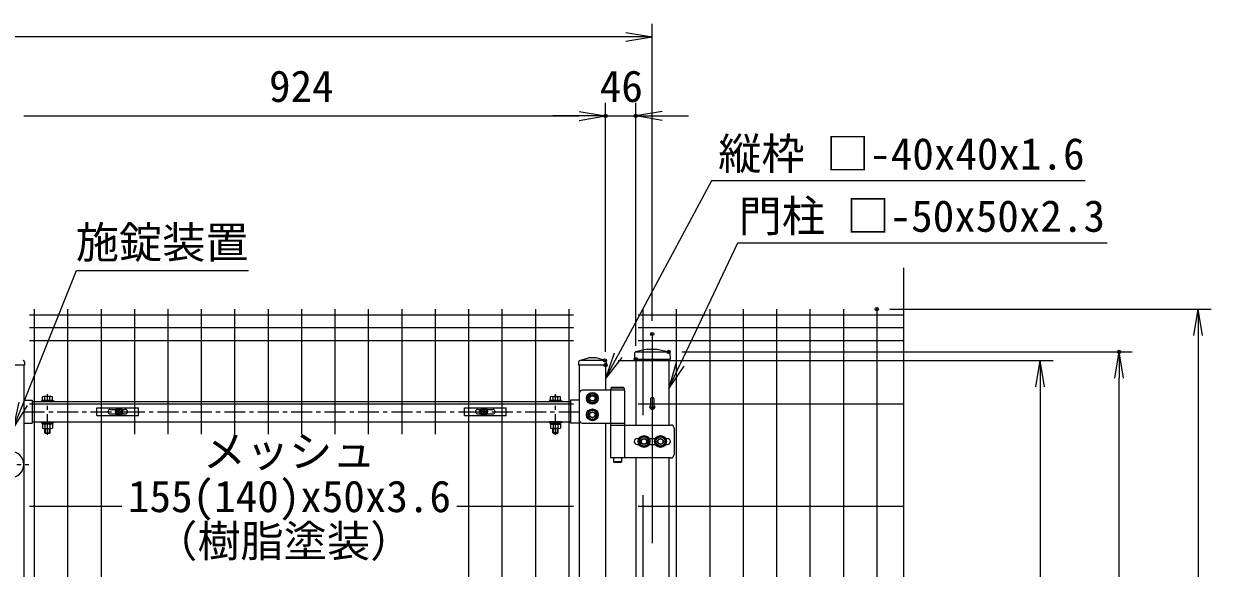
# Model space of a CAD drawing. Units: millimetres, scale not verified. Extents: x -4200 to 4200, y -2970 to 2970.
# Drawn here: x 1241 to 3045, y 284 to 1111 of the extents above; entities that cross this region are included whole.
import ezdxf
from ezdxf.enums import TextEntityAlignment as Align

# ---------------------------------------------------------------- set-up
doc = ezdxf.new("R2010")
doc.units = ezdxf.units.MM
doc.header["$LTSCALE"] = 10
doc.header["$PDMODE"] = 32
doc.header["$PDSIZE"] = 5
doc.linetypes.add('USER1', pattern=[50.8, 31.75, -6.35, 6.35, -6.35])
for name, color, linetype, lineweight in [('0-0_D-STR-TXT', 7, 'Continuous', 13), ('0-1_D-STR3', 3, 'Continuous', 13), ('0-3_D-BMK', 2, 'USER1', 13), ('0-4_D-STR1', 1, 'Continuous', 25), ('0-5_D-STR-DIM', 7, 'Continuous', 13), ('0-6_0', 7, 'Continuous', 25), ('0-7_Defpoints', 6, 'Continuous', 25), ('0-9_D-STR2', 7, 'Continuous', 13)]:
    doc.layers.add(name, color=color, linetype=linetype, lineweight=lineweight)
doc.styles.add('ＭＳ ゴシック', font='')
doc.styles.get('ＭＳ ゴシック').set_extended_font_data('MS Gothic')

# ---------------------------------------------------------------- blocks, each defined once
blk = doc.blocks.new('_Open')
at = {"layer": '0-6_0'}
blk.add_line((-10, 1.667), (0, 0), dxfattribs=at)
blk.add_lwpolyline([(-10, -1.667), (0, 0), (-10, 0)], dxfattribs=at)
blk = doc.blocks.new('U6')
at = {"layer": '0-1_D-STR3'}
for p, q in [((19330, 7770), (18690, 7770)), ((19114, 7770), (19114, 7270)), ((19322, 7800), (19122, 7800)), ((19322, 7770), (19122, 7770)), ((19312, 7810), (19132, 7810)), ((19330, 7770), (19330, 7270)), ((10470, 7613.5), (10470, 7597.5)), ((10470, 7613.5), (10650, 7613.5)), ((10470, 7597.5), (10650, 7597.5)), ((10485, 7613.5), (10485, 7668)), ((10635, 7613.5), (10485, 7613.5)), ((10616.3, 7673.5), (10503.8, 7673.5)), ((10522.5, 7613.5), (10522.5, 7668)), ((10597.5, 7613.5), (10597.5, 7668)), ((10635, 7613.5), (10635, 7668)), ((10650, 7613.5), (10650, 7597.5)), ((18190, 7613.5), (18190, 7597.5)), ((18370, 7613.5), (18190, 7613.5)), ((18370, 7597.5), (18190, 7597.5)), ((18205, 7613.5), (18205, 7668)), ((18205, 7613.5), (18355, 7613.5)), ((18223.7, 7673.5), (18336.2, 7673.5)), ((18242.5, 7613.5), (18242.5, 7668)), ((18317.5, 7613.5), (18317.5, 7668)), ((18355, 7613.5), (18355, 7668)), ((18370, 7613.5), (18370, 7597.5)), ((18640, 7720), (18640, 7320)), ((10470, 7287.5), (10470, 7271.5)), ((10470, 7287.5), (10650, 7287.5)), ((10470, 7271.5), (10650, 7271.5)), ((10485, 7251.5), (10485, 7192)), ((10522.5, 7251.5), (10522.5, 7192)), ((10563.8, 7251.5), (10552.2, 7271.5)), ((10570.7, 7251.5), (10559.2, 7271.5)), ((10597.5, 7251.5), (10597.5, 7192)), ((10635, 7251.5), (10635, 7192)), ((10650, 7287.5), (10650, 7271.5)), ((18190, 7287.5), (18190, 7271.5)), ((18370, 7287.5), (18190, 7287.5)), ((18370, 7271.5), (18190, 7271.5)), ((18205, 7251.5), (18205, 7192)), ((18242.5, 7251.5), (18242.5, 7192)), ((18269.3, 7251.5), (18280.9, 7271.5)), ((18276.2, 7251.5), (18287.8, 7271.5)), ((18317.5, 7251.5), (18317.5, 7192)), ((18355, 7251.5), (18355, 7192)), ((18370, 7287.5), (18370, 7271.5)), ((18690, 7270), (19330, 7270)), ((19114, 7240), (20034, 7240)), ((19114, 7240), (19114, 6740)), ((19117, 7270), (19327, 7270)), ((19327, 7270), (19327, 7240)), ((19330, 7240), (19330, 6740)), ((10503.8, 7186.5), (10616.3, 7186.5)), ((10520, 7123.5), (10520, 7186.5)), ((10520, 7123.5), (10530, 7113.5)), ((10520, 7123.5), (10600, 7123.5)), ((10530, 7113.5), (10530, 7186.5)), ((10590, 7113.5), (10530, 7113.5)), ((10590, 7113.5), (10590, 7186.5)), ((10590, 7113.5), (10600, 7123.5)), ((10600, 7123.5), (10600, 7186.5)), ((18336.2, 7186.5), (18223.7, 7186.5)), ((18240, 7123.5), (18240, 7186.5)), ((18250, 7113.5), (18240, 7123.5)), ((18320, 7123.5), (18240, 7123.5)), ((18250, 7113.5), (18250, 7186.5)), ((18250, 7113.5), (18310, 7113.5)), ((18310, 7113.5), (18310, 7186.5)), ((18320, 7123.5), (18310, 7113.5)), ((18320, 7123.5), (18320, 7186.5)), ((20084, 7190), (20084, 6790)), ((19475, 6990), (19475.1, 6990)), ((19520, 7035), (19547.1, 7035)), ((19520, 6945), (19547.1, 6945)), ((19702.9, 7035), (19797.1, 7035)), ((19702.9, 6945), (19797.1, 6945)), ((19952.9, 7035), (19980, 7035)), ((19952.9, 6945), (19980, 6945)), ((20025, 6990), (20025.1, 6990)), ((20034, 6740), (19114, 6740)), ((19162, 6740), (19162, 6680)), ((19172, 6670), (19162, 6680)), ((19282, 6680), (19162, 6680)), ((19272, 6670), (19282, 6680)), ((19282, 6740), (19282, 6680)), ((19272, 6670), (19172, 6670))]:
    blk.add_line(p, q, dxfattribs=at)
for points in [[(19132, 7810), (19122, 7800), (19122, 7770)], [(19312, 7810), (19322, 7800), (19322, 7770)], [(10637, 7251.5), (10483, 7251.5), (10483, 7271.5)], [(10637, 7251.5), (10637, 7271.5), (10483, 7271.5)], [(18203, 7251.5), (18357, 7251.5), (18357, 7271.5)], [(18203, 7251.5), (18203, 7271.5), (18357, 7271.5)], [(19117, 7270), (19117, 7240), (19327, 7240)]]:
    blk.add_lwpolyline(points, dxfattribs=at)
for points in [[(18840, 7726), (18769.9, 7685.5), (18769.9, 7604.5), (18840, 7564), (18910.2, 7604.5), (18910.2, 7685.5)], [(18840, 7476), (18769.9, 7435.5), (18769.9, 7354.5), (18840, 7314), (18910.2, 7354.5), (18910.2, 7435.5)], [(19625, 7071), (19554.9, 7030.5), (19554.9, 6949.5), (19625, 6909), (19695.2, 6949.5), (19695.2, 7030.5)], [(19875, 7071), (19804.9, 7030.5), (19804.9, 6949.5), (19875, 6909), (19945.2, 6949.5), (19945.2, 7030.5)]]:
    blk.add_lwpolyline(points, close=True, dxfattribs=at)
for centre, radius in [((18840, 7645), 90), ((18840, 7645), 70.3), ((18840, 7645), 45), ((18840, 7645), 40), ((18840, 7395), 90), ((18840, 7395), 70.3), ((18840, 7395), 45), ((18840, 7395), 40), ((19625, 6990), 90), ((19625, 6990), 70.3), ((19875, 6990), 90), ((19875, 6990), 70.3), ((19625, 6990), 45), ((19625, 6990), 40), ((19875, 6990), 45), ((19875, 6990), 40)]:
    blk.add_circle(centre, radius, dxfattribs=at)
for centre, radius, start, end in [((18690, 7720), 50, 90, 180), ((10503.8, 7639), 34.5, 57.13278, 122.86722), ((10560, 7543.6), 129.9, 73.22135, 106.77865), ((10616.3, 7639), 34.5, 57.13278, 122.86722), ((18223.7, 7639), 34.5, 57.13278, 122.86722), ((18280, 7543.6), 129.9, 73.22135, 106.77865), ((18336.2, 7639), 34.5, 57.13278, 122.86722), ((18690, 7320), 50, 180, 270), ((20034, 7190), 50, 0, 90), ((10503.8, 7221), 34.5, 237.13278, 302.86722), ((10560, 7316.4), 129.9, 253.22135, 286.77865), ((10616.3, 7221), 34.5, 237.13278, 302.86722), ((18223.7, 7221), 34.5, 237.13278, 302.86722), ((18280, 7316.4), 129.9, 253.22135, 286.77865), ((18336.2, 7221), 34.5, 237.13278, 302.86722), ((19520, 6990), 45, 90, 180), ((19520, 6990), 45, 180, 270), ((19980, 6990), 45, 0, 90), ((19980, 6990), 45, 270, 0), ((10000, 6640), 200, 270, 89.99983), ((20034, 6790), 50, 270, 0)]:
    blk.add_arc(centre, radius, start, end, dxfattribs=at)
at = {"layer": '0-3_D-BMK'}
for p, q in [((10560, 7089), (10560, 7709.9)), ((18280, 7089), (18280, 7709.9)), ((10200, 7442.5), (18640, 7442.5)), ((9207.9, 6640), (10278.4, 6640))]:
    blk.add_line(p, q, dxfattribs=at)
at = {"layer": '0-4_D-STR1'}
for p, q in [((10210, 8150), (9790, 8150)), ((10200, 8150), (10200, 300)), ((10210, 8196), (10210, 8150)), ((18630, 8196), (18630, 8150)), ((19050, 8150), (18630, 8150)), ((18640, 8150), (18640, 300)), ((18646.9, 8218.9), (18780, 8260)), ((19029.6, 8220), (18654, 8220)), ((18900, 8260), (18780, 8260)), ((19033.1, 8218.9), (18900, 8260)), ((19040, 8150), (19040, 7770)), ((19050, 8196), (19050, 8150)), ((10200, 7617.5), (10330, 7617.5)), ((10330, 7617.5), (10330, 7267.5)), ((10330, 7597.5), (18510, 7597.5)), ((18640, 7617.5), (18510, 7617.5)), ((18510, 7617.5), (18510, 7267.5)), ((10200, 7267.5), (10330, 7267.5)), ((10330, 7287.5), (18510, 7287.5)), ((18640, 7267.5), (18510, 7267.5)), ((19040, 7270), (19040, 2655))]:
    blk.add_line(p, q, dxfattribs=at)
for centre, start, end in [((10186, 8196), 0, 72.84994), ((18654, 8196), 90, 180), ((19026, 8196), 0, 72.84994)]:
    blk.add_arc(centre, 24, start, end, dxfattribs=at)
at = {"layer": '0-7_Defpoints'}
for centre in [(11650, 7442.5), (17190, 7442.5)]:
    blk.add_circle(centre, 40, dxfattribs=at)
blk = doc.blocks.new('A$C1aa64d16')
at = {"layer": '0-1_D-STR3'}
for p, q in [((-339.9, 60), (295.1, 60)), ((-339.9, -60), (-339.9, 60)), ((-137.4, 35), (-45.6, 35)), ((-18.5, 4.2), (-31.5, 3.9)), ((-31.5, 3.9), (-31.5, -4)), ((-4, 31.5), (-4.2, 18.5)), ((-4, 31.5), (4, 31.5)), ((4, 31.5), (4.2, 18.5)), ((18.5, 4.2), (31.5, 3.9)), ((31.5, 3.9), (31.5, -4)), ((45.6, 35), (92.6, 35)), ((-137.4, -35), (-45.6, -35)), ((-18.5, -4.2), (-31.5, -4)), ((-4, -31.5), (-4.2, -18.5)), ((18.5, -4.2), (31.5, -4)), ((45.6, -35), (92.6, -35))]:
    blk.add_line(p, q, dxfattribs=at)
for points in [[(-339.9, -60), (295.1, -60), (295.1, 60)], [(-4, -31.5), (4, -31.5), (4.2, -18.5)]]:
    blk.add_lwpolyline(points, dxfattribs=at)
for radius in [57.5, 52.5]:
    blk.add_circle((0, 0), radius, dxfattribs=at)
for centre, radius, start, end in [((-137.4, 0), 35, 90, 270), ((-19.1, 19), 14.9, 270, 0), ((19.1, 19), 14.9, 180, 270), ((92.6, 0), 35, 270, 90), ((-19.1, -19), 14.9, 0, 90), ((19.1, -19), 14.9, 90, 180)]:
    blk.add_arc(centre, radius, start, end, dxfattribs=at)
blk = doc.blocks.new('A$Cf29bf4b8')
at = {"layer": '0-1_D-STR3'}
for p, q in [((-295.2, 60), (339.8, 60)), ((-295.2, -60), (-295.2, 60)), ((-92.7, 35), (-45.6, 35)), ((-18.5, 4.2), (-31.5, 3.9)), ((-31.5, 3.9), (-31.5, -4)), ((-4, 31.5), (-4.2, 18.5)), ((-4, 31.5), (4, 31.5)), ((4, 31.5), (4.2, 18.5)), ((18.5, 4.2), (31.5, 3.9)), ((31.5, 3.9), (31.5, -4)), ((45.6, 35), (137.3, 35)), ((-92.7, -35), (-45.6, -35)), ((-18.5, -4.2), (-31.5, -4)), ((-4, -31.5), (-4.2, -18.5)), ((18.5, -4.2), (31.5, -4)), ((45.6, -35), (137.3, -35))]:
    blk.add_line(p, q, dxfattribs=at)
for points in [[(-295.2, -60), (339.8, -60), (339.8, 60)], [(-4, -31.5), (4, -31.5), (4.2, -18.5)]]:
    blk.add_lwpolyline(points, dxfattribs=at)
for radius in [57.5, 52.5]:
    blk.add_circle((0, 0), radius, dxfattribs=at)
for centre, radius, start, end in [((-92.7, 0), 35, 90, 270), ((-19.1, 19), 14.9, 270, 0), ((19.1, 19), 14.9, 180, 270), ((137.3, 0), 35, 270, 90), ((-19.1, -19), 14.9, 0, 90), ((19.1, -19), 14.9, 90, 180)]:
    blk.add_arc(centre, radius, start, end, dxfattribs=at)
blk = doc.blocks.new('MLeader1')
at = {"layer": '0-0_D-STR-TXT', "lineweight": 25}
blk.add_line((1245.83, 531.34), (1224.76, 496.68), dxfattribs=at)
for points in [[(1239.64, 533.81), (1320.73, 736.2), (1568.03, 736.2), (1582.35, 736.2)], [(1233.45, 536.29), (1224.76, 496.68), (1239.64, 533.81)]]:
    blk.add_lwpolyline(points, dxfattribs=at)

msp = doc.modelspace()

# ---------------------------------------------------------------- linework, layer by layer
at = {"layer": '0-0_D-STR-TXT'}
for points in [[(2853.66, 872.47), (2285.53, 872.47), (2143.62, 607.45)], [(2886.9, 777.96), (2325.37, 777.96), (2237.91, 594)]]:
    msp.add_lwpolyline(points, dxfattribs=at)
at = {"layer": '0-1_D-STR3'}
for p, q in [((2193.13, 541.85), (2193.13, 529.69)), ((2198.33, 541.85), (2198.33, 529.69))]:
    msp.add_line(p, q, dxfattribs=at)
msp.add_arc((2195.73, 529.69), 2.6, 180, 0, dxfattribs=at)
msp.add_ellipse((2195.73, 541.84), major_axis=(-2.6, 0), ratio=0.649974, start_param=3.1415927, end_param=6.2831853, dxfattribs=at)
at = {"layer": '0-3_D-BMK'}
msp.add_line((2195.73, 639.91), (2195.73, -502.31), dxfattribs=at)
at = {"layer": '0-4_D-STR1'}
for p, q in [((2188.23, 616.69), (2170.44, 612.6)), ((2188.23, 616.69), (2203.23, 616.69)), ((2203.23, 616.69), (2221.03, 612.6)), ((2168.89, 610.68), (2168.73, 601.69)), ((2168.73, 601.69), (2222.73, 601.69)), ((2170.73, 601.69), (2170.73, 501.69)), ((2170.82, 612.69), (2220.65, 612.69)), ((2220.73, 601.69), (2220.73, 501.69)), ((2222.58, 610.68), (2222.73, 601.69)), ((2170.73, 451.69), (2170.73, -9.81)), ((2220.73, 451.69), (2220.73, -9.81))]:
    msp.add_line(p, q, dxfattribs=at)
for centre, radius, start, end in [((2170.89, 610.65), 2, 102.93782, 179), ((2220.58, 610.65), 2, 1, 77.06218), ((2195.73, 529.69), 4, 162.5424, 17.4576)]:
    msp.add_arc(centre, radius, start, end, dxfattribs=at)
at = {"layer": '0-5_D-STR-DIM'}
for p, q in [((2195.73, 659.91), (2195.73, 1111.06)), ((2155.73, 1091.06), (235.73, 1091.06)), ((2124.73, 612.69), (2124.73, 991.06)), ((2124.74, 612.69), (2124.74, 991.06)), ((2170.73, 621.69), (2170.73, 991.06)), ((1240.73, 971.06), (2084.73, 971.06)), ((1240.73, 971.06), (1280.73, 971.06)), ((2084.74, 971.06), (2044.74, 971.06)), ((2124.74, 971.06), (2170.73, 971.06)), ((2210.73, 971.06), (2250.73, 971.06)), ((2556.94, 677.68), (3045.12, 677.68)), ((3025.12, 637.68), (3025.12, -182.31)), ((2143.7, 599.69), (2805.12, 599.69)), ((2240.65, 612.69), (2925.12, 612.69)), ((2785.12, 559.69), (2785.12, -152.32)), ((2905.12, -382.31), (2905.12, 572.69))]:
    msp.add_line(p, q, dxfattribs=at)
at = {"layer": '0-7_Defpoints'}
for p in [(2124.73, 971.06), (2170.73, 971.06), (2536.94, 677.68), (2195.73, 639.91), (2220.65, 612.69), (2905.12, 612.69), (2123.7, 599.69), (2170.73, 601.69), (2124.73, 592.69), (2124.74, 592.69)]:
    msp.add_point(p, dxfattribs=at)
at = {"layer": '0-9_D-STR2'}
for p, q in [((2578.11, 233.84), (2578.11, 740.29)), ((1249.58, 669.26), (2075.9, 669.26)), ((1256.58, 677.68), (1256.58, -192.32)), ((1307.35, 677.68), (1307.35, -192.32)), ((1358.12, 677.68), (1358.12, -192.32)), ((1408.89, 677.68), (1408.89, 487.78)), ((1459.66, 677.68), (1459.66, 487.78)), ((1510.43, 677.68), (1510.43, 487.78)), ((1561.2, 677.68), (1561.2, 487.78)), ((1611.97, 677.68), (1611.97, 487.78)), ((1662.74, 677.68), (1662.74, 487.78)), ((1713.51, 677.68), (1713.51, 487.78)), ((1764.28, 677.68), (1764.28, 487.78)), ((1815.05, 677.68), (1815.05, 487.78)), ((1865.82, 677.68), (1865.82, 487.78)), ((1916.59, 677.68), (1916.59, -192.32)), ((1967.36, 677.68), (1967.36, -192.32)), ((2018.13, 677.68), (2018.13, -192.32)), ((2068.9, 677.68), (2068.9, -192.32)), ((2174.53, 669.26), (2578.11, 669.26)), ((2181.51, 677.68), (2181.51, 516.89)), ((2232.32, 677.68), (2232.32, -192.32)), ((2283.09, 677.68), (2283.09, -192.32)), ((2333.86, 677.68), (2333.86, -192.32)), ((2384.59, 677.68), (2384.59, -192.32)), ((2435.36, 677.68), (2435.36, -192.32)), ((2486.15, 677.68), (2486.15, -192.32)), ((2536.94, 677.68), (2536.94, -192.32)), ((1249.58, 649.68), (2075.9, 649.68)), ((2174.53, 649.68), (2578.11, 649.68)), ((1249.58, 630.11), (2075.9, 630.11)), ((2174.53, 630.11), (2578.11, 630.11)), ((1249.58, 533.68), (2075.9, 533.68)), ((2174.53, 533.68), (2578.11, 533.68)), ((2181.51, 395.23), (2181.51, 26.13)), ((1249.58, 378.43), (1389.56, 378.43)), ((1898.82, 378.43), (2075.9, 378.43)), ((2174.53, 378.43), (2578.11, 378.43))]:
    msp.add_line(p, q, dxfattribs=at)

# ---------------------------------------------------------------- block references
at = {"layer": '0-0_D-STR-TXT'}
msp.add_blockref('MLeader1', (0, 0), dxfattribs=at)
at = {"layer": '0-0_D-STR-TXT', "xscale": 4, "yscale": 4}
for p, rotation in [((2124.74, 572.19), 241.83213), ((2220.73, 557.88), 244.57071)]:
    msp.add_blockref('_Open', p, dxfattribs=dict(at, rotation=rotation))
at = {"layer": '0-5_D-STR-DIM'}
for name, p, xscale, yscale in [('_Open', (2195.73, 1091.06), 4, 4), ('_Open', (2124.73, 971.06), 4, 4), ('_Open', (2124.74, 971.06), 4, 4), ('U6', (220.74, -222.31), 0.1, 0.1), ('A$C1aa64d16', (1385.74, 521.94), 0.1, 0.1), ('A$Cf29bf4b8', (1939.74, 521.94), 0.1, 0.1)]:
    msp.add_blockref(name, p, dxfattribs=dict(at, xscale=xscale, yscale=yscale))
at = {"layer": '0-5_D-STR-DIM', "xscale": 4, "yscale": 4}
for p, rotation in [((2170.73, 971.06), 180), ((3025.12, 677.68), 90), ((2785.12, 599.69), 90), ((2905.12, 612.69), 90)]:
    msp.add_blockref('_Open', p, dxfattribs=dict(at, rotation=rotation))

# ---------------------------------------------------------------- texts
at = {"layer": '0-0_D-STR-TXT', "style": 'ＭＳ ゴシック'}
for s, p in [('縦枠 □-40x40x1.6', (2296.02, 875.17)), ('門柱 □-50x50x2.3', (2326.99, 780.66)), ('施錠装置', (1319.92, 740.59)), ('メッシュ', (1512.89, 423.4)), ('155(140)x50x3.6', (1399.19, 354.91)), ('（樹脂塗装）', (1439.03, 287))]:
    msp.add_text(s, height=48.09, dxfattribs=at).set_placement(p, align=Align.BOTTOM_LEFT)
at = {"layer": '0-5_D-STR-DIM', "style": 'ＭＳ ゴシック'}
for s, p in [('924', (1613.48, 977.81)), ('46', (2116.01, 977.81))]:
    msp.add_text(s, height=48.09, dxfattribs=at).set_placement(p, align=Align.BOTTOM_LEFT)

doc.saveas('drawing.dxf')
